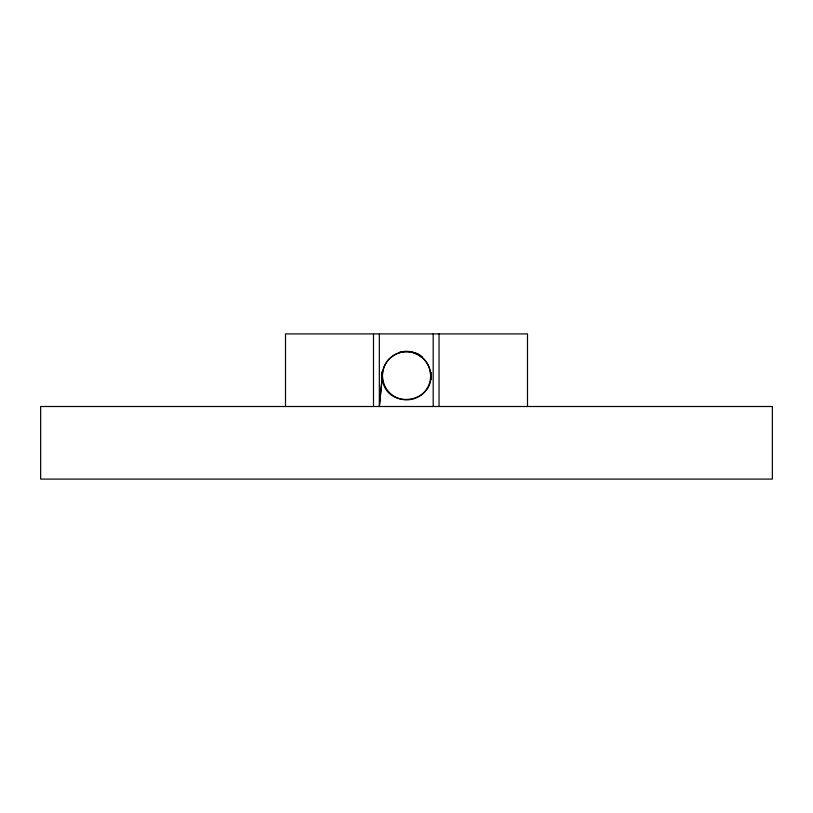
<?xml version="1.0" encoding="UTF-8"?>
<svg xmlns="http://www.w3.org/2000/svg" width="813" height="813" viewBox="0 0 813 813"><rect width="100%" height="100%" fill="white"/><g stroke="black" fill="none" stroke-linecap="round" stroke-linejoin="round"><path stroke-width="1.22" d="M382.303 371.968L382.273 378.746L382.252 372.1M382.313 379.712L382.252 371.338M382.273 379.112L382.303 376.226L382.1 378.767M430.727 372.557L430.748 379.458L430.748 372.049C435.443 405.179 382.781 410.28 382.303 376.246M382.151 379.508L382.303 375.83L379.336 406.5L379.336 333.909M382.11 379.143L382.313 376.653L379.336 406.5M382.466 373.055L382.313 375.139A15.406 9.634 90 0 1 382.506 373.065C383.38 363.614 390.555 355.2 399.671 352.618M387.892 360.372L388.675 359.468M414.772 353.096L418.939 355.078M421.876 357.151C427.211 361.49 430.504 368.208 430.687 375.088A15.417 9.644 -90 0 0 430.494 373.076M430.707 379.569L430.666 377.12L430.697 379.569M527.495 406.5L527.495 333.909L285.505 333.909L285.505 406.5M439.03 333.909L439.03 406.5M433.187 333.909L433.187 406.5M373.492 333.909L373.492 406.5M416.591 353.147A25.091 21.677 -10.2 0 1 422.242 356.826M416.276 353.635A22.337 18.272 -1.9 0 0 414.803 353.045A19.715 15.732 0.4 0 0 399.6 352.486M399.549 352.354A19.827 16.026 -1.1 0 1 414.935 352.822M382.415 378.594A15.417 9.746 -89.9 0 1 382.273 376.622M418.756 355.291A26.219 22.164 -5.8 0 1 421.683 357.314M382.456 375.83A24.024 23.536 90 0 1 387.984 360.444M388.797 359.58A24.085 23.963 42.8 0 1 426.825 362.994A24.085 23.963 42.8 0 1 413.766 398.787A24.085 23.963 42.8 0 1 382.567 376.643M772.35 406.5L40.65 406.5L40.65 479.091L772.35 479.091L772.35 406.5"/></g></svg>
